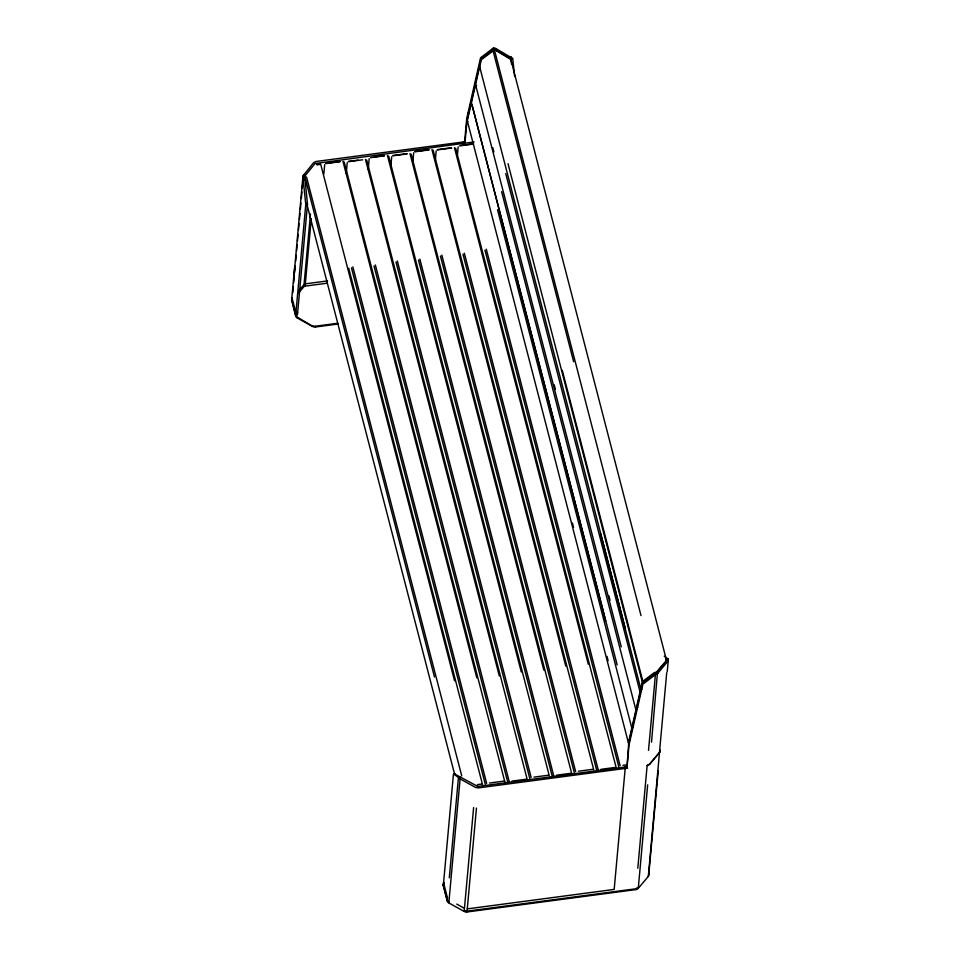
<?xml version="1.0" encoding="UTF-8"?>
<svg xmlns="http://www.w3.org/2000/svg" width="960" height="960" viewBox="0 0 960 960"><rect width="100%" height="100%" fill="white"/><g stroke="black" fill="none" stroke-linecap="round" stroke-linejoin="round"><path stroke-width="1.44" d="M292.368 297.78L291.744 299.844L295.704 315.216L297.432 314.976L307.5 204.252L304.704 176.232L315.06 163.536L463.224 143.412A1.776 1.032 -14.5 0 0 465.06 142.116L467.076 119.916L480.936 59.16L493.86 49.416A1.98 1.572 5.2 0 1 494.952 49.704L510.768 58.788A1.284 0.972 -84.1 0 1 511.056 59.412L511.584 64.248M291.924 296.928L294.66 266.952M291.948 298.176L291.78 300.072L292.272 297.9M293.82 277.716L302.964 175.908L313.584 162.708L315.96 161.496L462.864 142.02A1.776 1.032 -14.5 0 0 464.7 140.724L466.716 118.524L480.576 57.768L493.416 48.012M337.704 324.06L315.504 327A3.984 3.168 5.2 0 1 312.516 326.448L297.324 318A3.984 3.168 5.2 0 1 295.608 315.948L291.78 300.348M292.788 292.68L293.34 286.608M293.7 282.6L294.288 276.156M294.624 272.52L295.236 265.692M295.644 261.216L296.196 255.24M296.58 250.92L297.144 244.788M297.504 240.84L298.092 234.336M298.5 229.86L299.076 223.56M299.46 219.396L300 213.432M300.384 209.16L300.948 202.968M301.356 198.492L301.956 191.88M302.304 188.04L302.88 181.8M303.264 177.588L303.528 174.6M304.62 179.736L305.016 175.416M305.136 179.58L305.364 177.18M295.632 315.744L305.772 204.48L302.952 177.336M297.324 318L297.384 317.4M303.888 286.392L310.476 213.936M298.824 292.716L303.852 286.776A1.992 1.584 5.2 0 1 305.112 286.128L305.28 284.232M311.256 218.628L305.316 283.86L327.576 280.908M323.844 173.928L324.708 164.556M312.528 326.244L297.396 317.208A3.984 3.168 5.2 0 1 295.8 315.504L295.704 315.216M315.504 327L315.564 326.4M346.248 173.364L347.22 162.648M368.22 169.368L369.192 158.652M390.828 166.392L391.704 156.756M412.8 162.408L413.676 152.76M435.312 160.5L436.188 150.852M457.44 154.896L458.172 146.856M443.316 885.708L453.408 774.504L455.076 773.868M443.916 882.948L443.868 883.548A3.984 3.168 5.2 0 0 443.292 885.912L447.18 900.9A3.984 3.168 5.2 0 0 448.896 902.964L464.088 911.412A3.984 3.168 5.2 0 0 467.076 911.964L635.76 889.596A3.984 3.168 5.2 0 0 638.28 888.312L648.228 876.54A3.984 3.168 5.2 0 0 648.804 874.176M447.18 900.9L447.24 900.3M447.444 898.272L447.276 900.168L448.92 902.772M449.304 877.824L458.448 777.432L453.624 774.06M448.932 901.74L460.104 778.884L458.448 777.432M464.088 911.412L464.136 910.8M636.396 888.684L638.352 887.508L635.832 888.792L467.064 911.172L464.232 910.644L464.412 908.748M473.616 807.564L464.448 908.364L456.768 904.104M467.1 910.788L476.448 808.08M467.1 911.76L464.232 910.644M504.54 784.464L504.792 781.788M467.268 908.892L614.172 889.416L625.188 768.456A1.776 1.032 -14.5 0 0 627.012 767.148L628.668 743.556L642.528 682.8L655.44 672.996A1.98 1.572 5.2 0 0 656.316 672.432L666.264 660.624L666.564 659.58L665.64 658.788M627.012 767.148L629.028 744.948L642.888 684.192L655.728 674.424A3.72 2.964 5.2 0 0 657.684 673.38L667.74 661.392L668.196 659.028M635.76 889.596L636.612 888.636M637.788 868.248L647.136 765.54L649.512 764.328L659.556 752.448A3.768 2.988 5.2 0 0 660.108 750.204M648.516 750.372L655.416 674.556M638.292 888.12L647.652 784.872M651.516 742.188L657.42 673.056M649.5 764.328L659.46 752.448L666.708 672.78M648.228 876.54L648.288 875.94M659.988 750.216A3.78 3 5.2 0 1 659.496 752.4L648.396 875.616M648.816 873.972L658.236 770.748M667.236 671.724L668.352 659.664M455.148 774.276L477.924 786.528M628.464 742.98L467.304 120.78L470.652 106.092A1.332 0.78 -14.5 0 1 472.128 105.18L617.16 664.896M471.444 103.032A1.332 0.78 -14.5 0 1 471.42 102.732L474.768 88.056A1.332 0.78 -14.5 0 1 476.244 87.132M621.276 646.848L475.536 84.696L478.884 70.008A1.332 0.78 -14.5 0 1 480.36 69.096M625.392 628.8L479.652 66.648L481.332 59.664L493.752 50.424L495.564 50.172L510.132 59.016A1.992 1.548 13.1 0 1 510.936 59.916L666.516 660.324M497.508 209.748L631.8 728.004L628.452 742.68A1.332 0.78 -14.5 0 0 629.088 743.376M501.624 191.7L635.916 709.956L632.568 724.644A1.332 0.78 -14.5 0 0 633.204 725.328M505.74 173.664L640.032 691.908L636.684 706.596A1.332 0.78 -14.5 0 0 637.776 707.304M666.48 660.18A1.992 1.548 12.7 0 1 666.204 661.32L656.7 672.072L654.216 672.672L642.48 681.576L640.8 688.548L641.892 689.268M494.952 49.704L495.924 48.564L512.568 58.416M299.028 290.436L304.056 284.496M649.5 764.328L647.136 765.54M655.752 674.412L655.44 673.248M511.236 58.692L512.16 58.5M667.02 659.94L667.956 659.748M463.968 143.316L474.096 141.972M317.148 164.472L320.376 164.04M325.728 163.332L339.804 161.472M374.436 156.876L384.288 155.568M414.708 151.536L428.784 149.676M460.608 145.452L473.268 143.784M316.848 164.796L320.076 164.376M326.076 163.572L340.152 161.712M370.56 157.68L384.636 155.808M415.056 151.776L429.12 149.916M459.54 145.884L473.616 144.024M348.252 161.436L358.092 160.128M392.736 155.532L406.8 153.672M437.22 149.64L451.296 147.768M348.588 161.676L362.664 159.804M393.072 155.772L407.148 153.912M437.568 149.88L451.632 148.008M303.372 177.276L304.68 177.108M305.712 203.22L307.164 203.028M306.048 204.636L307.488 204.444M305.112 286.128L327.372 283.176M297.636 312.708L295.908 312.936L291.984 297.804M337.776 323.256L315.576 326.196A3.984 3.168 5.2 0 1 312.588 325.644M458.868 777.372L460.176 777.204M477.444 784.62L481.32 784.104M489.492 783.024L503.568 781.152M533.976 777.12L548.052 775.26M578.472 771.228L592.536 769.356M622.956 765.324L627.18 764.772M512.004 781.116L526.08 779.244M556.488 775.212L570.564 773.352M600.984 769.32L615.048 767.46M477.648 786.468L626.556 766.824M627.66 768.12L478.284 787.92L475.452 787.404L460.104 778.884M656.316 672.432L657.78 673.26M448.824 902.076L447.276 900.168L443.304 884.748A3.984 3.168 5.2 0 1 443.94 882.744M668.148 658.98L664.248 656.256M494.52 50.244L641.016 615.612M493.74 49.176L493.476 48A3.72 2.964 5.2 0 1 495.768 48.48M492.744 48.744L493.02 49.776M654.612 673.428L654.876 674.46M492.492 48.516L492.672 49.212M493.08 50.772L573.648 361.728M654.624 674.244L654.804 674.94M562.248 370.284L642.816 681.24M508.02 163.68L642.3 681.936M600.528 533.364L640.812 688.836M492.756 147.6L493.884 151.944M554.208 384.792L555.336 389.124M608.928 595.944L610.044 600.288M471.42 102.732L605.7 620.988M467.928 113.184L468.3 114.576M629.892 738.228L630.252 739.62M572.436 522.996L573.564 527.34M607.008 656.4L608.136 660.744M464.7 140.724L465.06 142.116M462.96 142.368L463.224 143.412M625.092 768.108L624.816 767.064A1.776 1.032 -14.5 0 0 626.652 765.756M486.3 249.192L620.136 765.696M484.932 250.164L618.768 766.68M455.676 148.272L616.248 767.88M454.452 147.636L588.288 664.152M464.328 253.176L598.164 769.692M462.96 254.16L596.796 770.664M433.164 150.18L593.736 769.788M431.94 149.544L565.776 666.06M441.816 255.084L575.652 771.6M440.448 256.056L574.284 772.572M411.192 154.164L571.764 773.784M409.968 153.54L543.804 670.044M419.844 259.08L553.68 775.584M418.476 260.052L552.312 776.568M388.68 156.072L549.252 775.68M387.444 155.436L521.28 671.952M397.332 260.976L531.168 777.492M395.964 261.96L529.788 778.476M366.696 160.068L527.28 779.676M365.472 159.432L499.308 675.948M375.36 264.972L509.196 781.488M373.98 265.944L507.816 782.46M344.184 161.964L504.768 781.584M342.96 161.34L476.796 677.856M352.848 266.88L486.672 783.396M351.468 267.852L485.304 784.368M348.708 268.224L482.544 784.728M320.712 164.292L454.548 680.796M306.54 176.988L461.724 775.872M305.172 177.96L434.484 677.04M306.864 204.156L454.536 773.964M443.556 882.756L447.48 897.9M514.656 76.476L512.772 59.052A1.548 0.828 88.4 0 0 512.556 58.428M291.72 300.948A3.984 3.168 5.2 0 1 292.296 298.584M631.8 728.004A1.332 0.78 -14.5 0 1 633.264 727.08M467.94 121.476A1.332 0.78 -14.5 0 1 467.304 120.78M640.032 691.908A1.332 0.78 -14.5 0 1 641.016 691.092M476.64 85.404A1.332 0.78 -14.5 0 1 475.536 84.696M480.288 67.344A1.332 0.78 -14.5 0 1 479.652 66.648M635.916 709.956A1.332 0.78 -14.5 0 1 636.9 709.128M510.204 58.308L511.164 57.108L510.204 58.308M666.264 660.624L667.74 661.392L666.264 660.624"/></g></svg>
